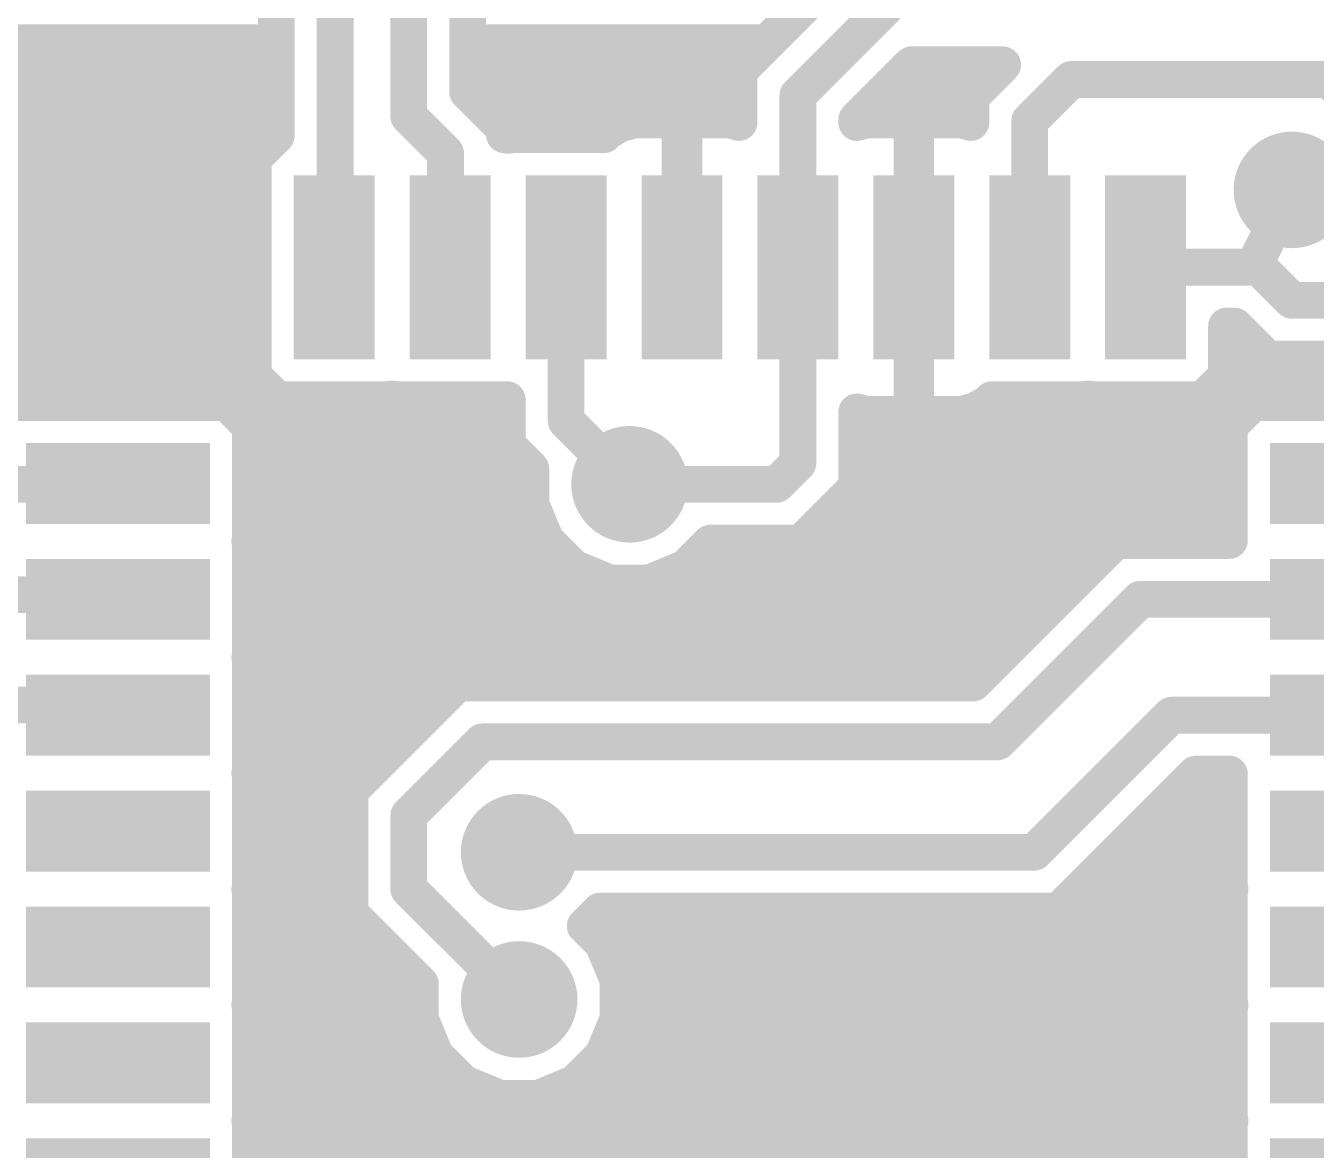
# Model space of a CAD drawing. Extents: x 0 to 38, y 0 to 44.4.
# Drawn here: x 18.18 to 27.09, y 21.57 to 29.33 of the extents above; entities that cross this region are included whole.
import ezdxf

# ---------------------------------------------------------------- set-up
doc = ezdxf.new("R2010")
doc.units = 0
doc.layers.add('1', color=22, linetype='CONTINUOUS')
doc.layers.add('18', color=82, linetype='CONTINUOUS')

# ---------------------------------------------------------------- blocks, each defined once
blk = doc.blocks.new('RECT')
blk.add_solid([(-0.5, -0.5), (0.5, -0.5), (-0.5, 0.5), (0.5, 0.5)])
blk = doc.blocks.new('ROUNDV')
at = {"const_width": 0.5}
blk.add_lwpolyline([(0, -0.25, 1), (0, 0.25, 1), (0, -0.25)], format="xyb", dxfattribs=at)

msp = doc.modelspace()

# ---------------------------------------------------------------- linework, layer by layer
at = {"layer": '1', "const_width": 0.254}
for points in [[(20.828, 28.702), (20.828, 32.258)], [(20.32, 29.972), (20.32, 27.6666)], [(19.9136, 29.6405), (19.9136, 28.5697)], [(21.2344, 28.8703), (21.2344, 29.6405)], [(23.7236, 29.6323), (23.1076, 29.0163)], [(23.514, 28.848), (24.13, 29.464)], [(12.8524, 29.21), (19.9136, 29.21)], [(21.2344, 29.21), (23.3013, 29.21)], [(23.1076, 29.0163), (23.1076, 28.6594)], [(23.9204, 28.6797), (24.2983, 29.0576)], [(24.2983, 29.0576), (24.9269, 29.0576)], [(24.9269, 29.0576), (24.7076, 28.8383)], [(12.8524, 28.956), (19.9136, 28.956)], [(21.2344, 28.956), (23.1076, 28.956)], [(24.1967, 28.956), (24.8253, 28.956)], [(25.114, 28.67), (25.4, 28.956)], [(25.4, 28.956), (27.178, 28.956)], [(27.178, 28.956), (27.94, 28.194)], [(21.2503, 28.8544), (21.2344, 28.8703)], [(21.4884, 28.6163), (21.2503, 28.8544)], [(23.514, 27.6606), (23.514, 28.848)], [(24.7076, 28.8383), (24.7076, 28.6594)], [(12.8524, 28.702), (19.9136, 28.702)], [(20.828, 28.702), (21.082, 28.448)], [(21.4027, 28.702), (23.1076, 28.702)], [(22.2875, 28.6506), (22.2007, 28.6005)], [(22.3844, 28.6766), (22.2875, 28.6506)], [(22.7013, 28.6766), (22.3844, 28.6766)], [(22.7013, 27.6733), (22.7013, 28.6766)], [(23.0436, 28.6766), (22.7267, 28.6766)], [(22.7267, 28.6766), (22.7267, 27.6733)], [(23.1076, 28.6594), (23.0436, 28.6766)], [(23.9204, 28.6594), (23.9204, 28.6797)], [(23.9844, 28.6766), (23.9204, 28.6594)], [(23.9427, 28.702), (24.7076, 28.702)], [(24.3013, 28.6766), (23.9844, 28.6766)], [(24.3013, 27.6733), (24.3013, 28.6766)], [(24.6436, 28.6766), (24.3267, 28.6766)], [(24.3267, 28.6766), (24.3267, 27.6733)], [(24.7076, 28.6594), (24.6436, 28.6766)], [(25.114, 27.6606), (25.114, 28.67)], [(19.9136, 28.5697), (19.7552, 28.4113)], [(21.4884, 28.575), (21.4884, 28.6163)], [(21.5091, 28.575), (21.4884, 28.575)], [(21.514, 28.5701), (21.5091, 28.575)], [(21.5189, 28.575), (21.514, 28.5701)], [(22.1752, 28.575), (21.5189, 28.575)], [(22.2007, 28.6005), (22.1752, 28.575)], [(12.8524, 28.448), (19.7919, 28.448)], [(19.7552, 28.4113), (19.7552, 26.9099)], [(21.082, 28.448), (21.082, 27.6926)], [(22.7013, 28.448), (22.7267, 28.448)], [(24.3013, 28.448), (24.3267, 28.448)], [(12.8524, 28.194), (19.7552, 28.194)], [(22.7013, 28.194), (22.7267, 28.194)], [(24.3013, 28.194), (24.3267, 28.194)], [(26.67, 27.686), (26.924, 28.194)], [(14.7434, 27.94), (19.7552, 27.94)], [(22.7013, 27.94), (22.7267, 27.94)], [(24.3013, 27.94), (24.3267, 27.94)], [(14.7434, 27.686), (19.7552, 27.686)], [(20.32, 27.6666), (20.314, 27.6606)], [(21.082, 27.6926), (21.114, 27.6606)], [(22.7013, 27.686), (22.7267, 27.686)], [(22.7267, 27.6733), (22.7013, 27.6733)], [(24.3013, 27.686), (24.3267, 27.686)], [(24.3267, 27.6733), (24.3013, 27.6733)], [(26.6446, 27.6606), (26.67, 27.686)], [(26.924, 27.432), (26.67, 27.686)], [(21.914, 27.6606), (21.914, 26.6)], [(23.514, 27.6606), (23.514, 26.308)], [(24.3013, 26.6446), (24.3013, 27.6479)], [(24.3013, 27.6479), (24.3267, 27.6479)], [(24.3267, 27.6479), (24.3267, 26.6446)], [(25.914, 27.6606), (26.6446, 27.6606)], [(14.7434, 27.432), (19.7552, 27.432)], [(24.3013, 27.432), (24.3267, 27.432)], [(28.448, 27.432), (26.924, 27.432)], [(26.4728, 26.9099), (26.4728, 27.2542)], [(26.4728, 27.2542), (26.5271, 27.2542)], [(26.5271, 27.2542), (26.7557, 27.0256)], [(14.7434, 27.178), (19.7552, 27.178)], [(24.3013, 27.178), (24.3267, 27.178)], [(26.4728, 27.178), (26.6033, 27.178)], [(26.7557, 27.0256), (28.6163, 27.0256)], [(14.7434, 26.924), (19.7552, 26.924)], [(19.7552, 26.9099), (19.9189, 26.7462)], [(24.3013, 26.924), (24.3267, 26.924)], [(26.3091, 26.7462), (26.4728, 26.9099)], [(26.4728, 26.924), (34.4846, 26.924)], [(18.0707, 26.7268), (17.9123, 26.5684)], [(19.5721, 26.7268), (18.0707, 26.7268)], [(19.7358, 26.5631), (19.5721, 26.7268)], [(19.9189, 26.7462), (20.7091, 26.7462)], [(20.7091, 26.7462), (20.714, 26.7511)], [(20.714, 26.7511), (20.7189, 26.7462)], [(20.7189, 26.7462), (21.5076, 26.7462)], [(21.5076, 26.7462), (21.5076, 26.4317)], [(24.7405, 26.6706), (24.8273, 26.7207)], [(24.8273, 26.7207), (24.8528, 26.7462)], [(24.8528, 26.7462), (25.5091, 26.7462)], [(25.5091, 26.7462), (25.514, 26.7511)], [(25.514, 26.7511), (25.5189, 26.7462)], [(25.5189, 26.7462), (26.3091, 26.7462)], [(26.6559, 26.7268), (26.4922, 26.5631)], [(28.1573, 26.7268), (26.6559, 26.7268)], [(19.6289, 26.67), (21.5076, 26.67)], [(21.914, 26.6), (22.352, 26.162)], [(23.9204, 26.1397), (23.9204, 26.6618)], [(23.9204, 26.6618), (23.9844, 26.6446)], [(23.9844, 26.6446), (24.3013, 26.6446)], [(24.3013, 26.67), (24.3267, 26.67)], [(24.3267, 26.6446), (24.6436, 26.6446)], [(24.6436, 26.6446), (24.7405, 26.6706)], [(24.7383, 26.67), (26.5991, 26.67)], [(19.7358, 25.7729), (19.7358, 26.5631)], [(26.4922, 26.5631), (26.4922, 25.7744)], [(19.7358, 26.416), (21.5233, 26.416)], [(21.5076, 26.4317), (21.6702, 26.2691)], [(23.9204, 26.416), (26.4922, 26.416)], [(21.6702, 26.2691), (21.6702, 26.0264)], [(23.514, 26.308), (23.368, 26.162)], [(18.8154, 26.162), (16.002, 26.162)], [(18.8214, 26.168), (18.8154, 26.162)], [(19.7358, 26.162), (21.6702, 26.162)], [(23.368, 26.162), (22.352, 26.162)], [(23.9204, 26.162), (26.4922, 26.162)], [(23.7744, 25.9937), (23.9204, 26.1397)], [(21.6702, 26.0264), (21.774, 25.7758)], [(23.5363, 25.7556), (23.7744, 25.9937)], [(19.7358, 25.908), (21.7192, 25.908)], [(23.6887, 25.908), (26.4922, 25.908)], [(19.7309, 25.768), (19.7358, 25.7729)], [(19.7358, 25.7631), (19.7309, 25.768)], [(19.7358, 24.9729), (19.7358, 25.7631)], [(21.774, 25.7758), (21.9658, 25.584)], [(22.7382, 25.584), (22.9098, 25.7556)], [(22.9098, 25.7556), (23.5363, 25.7556)], [(25.7077, 25.7744), (24.7237, 24.7904)], [(26.4922, 25.7744), (25.7077, 25.7744)], [(19.7358, 25.654), (21.8958, 25.654)], [(22.8082, 25.654), (25.5873, 25.654)], [(21.9658, 25.584), (22.2164, 25.4802)], [(22.4876, 25.4802), (22.7382, 25.584)], [(22.2164, 25.4802), (22.4876, 25.4802)], [(18.7894, 25.4), (16.764, 25.4)], [(18.8214, 25.368), (18.7894, 25.4)], [(19.7358, 25.4), (25.3333, 25.4)], [(25.876, 25.368), (24.892, 24.384)], [(27.4066, 25.368), (25.876, 25.368)], [(19.7358, 25.146), (25.0793, 25.146)], [(19.7309, 24.968), (19.7358, 24.9729)], [(19.7358, 24.9631), (19.7309, 24.968)], [(19.7358, 24.1729), (19.7358, 24.9631)], [(19.7358, 24.892), (24.8253, 24.892)], [(21.1677, 24.7904), (20.4216, 24.0443)], [(24.7237, 24.7904), (21.1677, 24.7904)], [(18.7514, 24.638), (17.526, 24.638)], [(18.8214, 24.568), (18.7514, 24.638)], [(19.7358, 24.638), (21.0153, 24.638)], [(25.146, 23.622), (26.092, 24.568)], [(27.4066, 24.568), (26.092, 24.568)], [(19.7358, 24.384), (20.7613, 24.384)], [(21.336, 24.384), (20.828, 23.876)], [(24.892, 24.384), (21.336, 24.384)], [(19.7309, 24.168), (19.7358, 24.1729)], [(19.7358, 24.1631), (19.7309, 24.168)], [(19.7358, 23.3729), (19.7358, 24.1631)], [(19.7358, 24.13), (20.5073, 24.13)], [(25.3143, 23.2156), (26.2603, 24.1616)], [(26.2287, 24.13), (26.4922, 24.13)], [(26.2603, 24.1616), (26.4922, 24.1616)], [(26.4922, 24.1616), (26.4922, 23.3729)], [(20.4216, 24.0443), (20.4216, 23.1997)], [(19.7358, 23.876), (20.4216, 23.876)], [(20.828, 23.368), (20.828, 23.876)], [(25.9747, 23.876), (26.4922, 23.876)], [(19.7358, 23.622), (20.4216, 23.622)], [(21.59, 23.622), (25.146, 23.622)], [(25.7207, 23.622), (26.4922, 23.622)], [(19.7309, 23.368), (19.7358, 23.3729)], [(19.7358, 23.3631), (19.7309, 23.368)], [(19.7309, 23.368), (20.4216, 23.368)], [(19.7358, 22.5729), (19.7358, 23.3631)], [(21.59, 22.606), (20.828, 23.368)], [(25.4667, 23.368), (26.4971, 23.368)], [(26.4922, 23.3729), (26.4971, 23.368)], [(26.4971, 23.368), (26.4922, 23.3631)], [(26.4922, 23.3631), (26.4922, 22.5729)], [(22.0462, 23.114), (22.1478, 23.2156)], [(22.1478, 23.2156), (25.3143, 23.2156)], [(20.4216, 23.1997), (20.6597, 22.9616)], [(19.7358, 23.114), (20.5073, 23.114)], [(22.168, 22.9922), (22.0462, 23.114)], [(22.0462, 23.114), (26.4922, 23.114)], [(20.6597, 22.9616), (20.9082, 22.7131)], [(22.2718, 22.7416), (22.168, 22.9922)], [(19.7358, 22.86), (20.7613, 22.86)], [(22.2228, 22.86), (26.4922, 22.86)], [(20.9082, 22.7131), (20.9082, 22.4704)], [(22.2718, 22.4704), (22.2718, 22.7416)], [(19.7358, 22.606), (20.9082, 22.606)], [(22.2718, 22.606), (26.4922, 22.606)], [(19.7309, 22.568), (19.7358, 22.5729)], [(19.7358, 22.5631), (19.7309, 22.568)], [(19.7358, 21.7729), (19.7358, 22.5631)], [(26.4922, 22.5729), (26.4971, 22.568)], [(26.4971, 22.568), (26.4922, 22.5631)], [(26.4922, 22.5631), (26.4922, 21.7729)], [(20.9082, 22.4704), (21.012, 22.2198)], [(22.168, 22.2198), (22.2718, 22.4704)], [(19.7358, 22.352), (20.9572, 22.352)], [(22.2228, 22.352), (26.4922, 22.352)], [(21.012, 22.2198), (21.2038, 22.028)], [(21.9762, 22.028), (22.168, 22.2198)], [(19.7358, 22.098), (21.1338, 22.098)], [(22.0462, 22.098), (26.4922, 22.098)], [(21.2038, 22.028), (21.4544, 21.9242)], [(21.7256, 21.9242), (21.9762, 22.028)], [(21.4544, 21.9242), (21.7256, 21.9242)], [(19.7358, 21.844), (26.4922, 21.844)], [(19.7309, 21.768), (19.7358, 21.7729)], [(19.7358, 21.7631), (19.7309, 21.768)], [(19.7358, 20.9729), (19.7358, 21.7631)], [(26.4922, 21.7729), (26.4971, 21.768)], [(26.4971, 21.768), (26.4922, 21.7631)], [(26.4922, 21.7631), (26.4922, 20.9729)], [(19.7358, 21.59), (26.4922, 21.59)]]:
    msp.add_lwpolyline(points, dxfattribs=at)
at = {"layer": '1', "const_width": 0.127}
for points in [[(19.9136, 29.1465, 1), (19.9136, 29.2735)], [(21.2344, 29.2735, 1), (21.2344, 29.1465)], [(23.3013, 29.1465, 1), (23.3013, 29.2735)], [(23.1711, 29.0163, 1), (23.0441, 29.0163)], [(24.2983, 29.1211, 1), (24.2983, 28.9941)], [(24.3432, 29.0127, 1), (24.2534, 29.1025)], [(24.9718, 29.0127, 1), (24.882, 29.1025)], [(24.9269, 28.9941, 1), (24.9269, 29.1211)], [(19.9136, 28.8925, 1), (19.9136, 29.0195)], [(21.2344, 29.0195, 1), (21.2344, 28.8925)], [(23.0627, 29.0612, 1), (23.1525, 28.9714)], [(23.1076, 28.8925, 1), (23.1076, 29.0195)], [(24.1967, 29.0195, 1), (24.1967, 28.8925)], [(24.8253, 28.8925, 1), (24.8253, 29.0195)], [(25.4, 29.0195, 1), (25.4, 28.8925)], [(25.4449, 28.9111, 1), (25.3551, 29.0009)], [(27.2229, 29.0009, 1), (27.1331, 28.9111)], [(21.2793, 28.9152, 1), (21.1895, 28.8254)], [(21.2952, 28.8993, 1), (21.2054, 28.8095)], [(21.2054, 28.8095, 1), (21.2952, 28.8993)], [(23.5775, 28.848, 1), (23.4505, 28.848)], [(23.4691, 28.8929, 1), (23.5589, 28.8031)], [(24.7711, 28.8383, 1), (24.6441, 28.8383)], [(24.6627, 28.8832, 1), (24.7525, 28.7934)], [(21.1709, 28.8703, 1), (21.2979, 28.8703)], [(19.9136, 28.6385, 1), (19.9136, 28.7655)], [(20.8729, 28.7469, 1), (20.7831, 28.6571)], [(21.4027, 28.7655, 1), (21.4027, 28.6385)], [(22.2711, 28.712, 1), (22.304, 28.5893)], [(22.3193, 28.5956, 1), (22.2558, 28.7056)], [(22.3844, 28.7401, 1), (22.3844, 28.6131)], [(22.4009, 28.6153, 1), (22.368, 28.7379)], [(22.7648, 28.6766, 1), (22.6378, 28.6766)], [(22.7267, 28.7401, 1), (22.7267, 28.6131)], [(22.7902, 28.6766, 1), (22.6632, 28.6766)], [(22.7013, 28.6131, 1), (22.7013, 28.7401)], [(23.06, 28.7379, 1), (23.0271, 28.6153)], [(23.0436, 28.6131, 1), (23.0436, 28.7401)], [(23.0912, 28.5981, 1), (23.124, 28.7208)], [(23.1076, 28.6385, 1), (23.1076, 28.7655)], [(23.9839, 28.6797, 1), (23.8569, 28.6797)], [(23.8755, 28.7246, 1), (23.9653, 28.6348)], [(23.904, 28.7208, 1), (23.9368, 28.5981)], [(23.9427, 28.7655, 1), (23.9427, 28.6385)], [(23.9844, 28.7401, 1), (23.9844, 28.6131)], [(24.0009, 28.6153, 1), (23.968, 28.7379)], [(24.3648, 28.6766, 1), (24.2378, 28.6766)], [(24.3267, 28.7401, 1), (24.3267, 28.6131)], [(24.3902, 28.6766, 1), (24.2632, 28.6766)], [(24.3013, 28.6131, 1), (24.3013, 28.7401)], [(24.66, 28.7379, 1), (24.6271, 28.6153)], [(24.6436, 28.6131, 1), (24.6436, 28.7401)], [(24.6912, 28.5981, 1), (24.724, 28.7208)], [(24.7076, 28.6385, 1), (24.7076, 28.7655)], [(25.1775, 28.67, 1), (25.0505, 28.67)], [(25.0691, 28.7149, 1), (25.1589, 28.6251)], [(19.9585, 28.5248, 1), (19.8687, 28.6146)], [(20.7645, 28.702, 1), (20.8915, 28.702)], [(21.5519, 28.6163, 1), (21.4249, 28.6163)], [(21.4884, 28.6385, 1), (21.4884, 28.5115)], [(21.4435, 28.5714, 1), (21.5333, 28.6612)], [(21.554, 28.6199, 1), (21.4642, 28.5301)], [(21.5189, 28.6385, 1), (21.5189, 28.5115)], [(21.5638, 28.5301, 1), (21.4739, 28.6199)], [(21.5091, 28.5115, 1), (21.5091, 28.6385)], [(22.1303, 28.6199, 1), (22.2201, 28.5301)], [(22.1689, 28.6555, 1), (22.2324, 28.5455)], [(22.2456, 28.5556, 1), (22.1558, 28.6454)], [(22.1752, 28.5115, 1), (22.1752, 28.6385)], [(23.0441, 28.6594, 1), (23.1711, 28.6594)], [(23.8569, 28.6594, 1), (23.9839, 28.6594)], [(24.6441, 28.6594, 1), (24.7711, 28.6594)], [(19.8501, 28.5697, 1), (19.9771, 28.5697)], [(21.4249, 28.575, 1), (21.5519, 28.575)], [(21.4691, 28.615, 1), (21.5589, 28.5252)], [(21.4691, 28.5252, 1), (21.5589, 28.615)], [(19.8187, 28.4113, 1), (19.6917, 28.4113)], [(19.7103, 28.4562, 1), (19.8001, 28.3664)], [(19.7919, 28.3845, 1), (19.7919, 28.5115)], [(21.1455, 28.448, 1), (21.0185, 28.448)], [(21.0371, 28.4031, 1), (21.1269, 28.4929)], [(22.7013, 28.5115, 1), (22.7013, 28.3845)], [(22.7267, 28.3845, 1), (22.7267, 28.5115)], [(24.3013, 28.5115, 1), (24.3013, 28.3845)], [(24.3267, 28.3845, 1), (24.3267, 28.5115)], [(19.7552, 28.1305, 1), (19.7552, 28.2575)], [(22.7013, 28.2575, 1), (22.7013, 28.1305)], [(22.7267, 28.1305, 1), (22.7267, 28.2575)], [(24.3013, 28.2575, 1), (24.3013, 28.1305)], [(24.3267, 28.1305, 1), (24.3267, 28.2575)], [(26.9808, 28.1656, 1), (26.8672, 28.2224)], [(19.7552, 27.8765, 1), (19.7552, 28.0035)], [(22.7013, 28.0035, 1), (22.7013, 27.8765)], [(22.7267, 27.8765, 1), (22.7267, 28.0035)], [(24.3013, 28.0035, 1), (24.3013, 27.8765)], [(24.3267, 27.8765, 1), (24.3267, 28.0035)], [(19.7552, 27.6225, 1), (19.7552, 27.7495)], [(20.3649, 27.6217, 1), (20.2751, 27.7115)], [(21.1269, 27.7375, 1), (21.0371, 27.6477)], [(22.7013, 27.7495, 1), (22.7013, 27.6225)], [(22.7013, 27.7368, 1), (22.7013, 27.6098)], [(22.7267, 27.6225, 1), (22.7267, 27.7495)], [(22.7267, 27.6098, 1), (22.7267, 27.7368)], [(24.3013, 27.7495, 1), (24.3013, 27.6225)], [(24.3013, 27.7368, 1), (24.3013, 27.6098)], [(24.3267, 27.6225, 1), (24.3267, 27.7495)], [(24.3267, 27.6098, 1), (24.3267, 27.7368)], [(26.7149, 27.7309, 1), (26.6251, 27.6411)], [(26.7149, 27.6411, 1), (26.6251, 27.7309)], [(20.2691, 27.7055, 1), (20.3589, 27.6157)], [(20.2565, 27.6666, 1), (20.3835, 27.6666)], [(21.0185, 27.6926, 1), (21.1455, 27.6926)], [(21.0691, 27.6157, 1), (21.1589, 27.7055)], [(21.9775, 27.6606, 1), (21.8505, 27.6606)], [(22.6378, 27.6733, 1), (22.7648, 27.6733)], [(22.6632, 27.6733, 1), (22.7902, 27.6733)], [(23.5775, 27.6606, 1), (23.4505, 27.6606)], [(23.4505, 27.6606, 1), (23.5775, 27.6606)], [(24.3648, 27.6479, 1), (24.2378, 27.6479)], [(24.3013, 27.7114, 1), (24.3013, 27.5844)], [(24.2378, 27.6733, 1), (24.3648, 27.6733)], [(24.3902, 27.6479, 1), (24.2632, 27.6479)], [(24.2632, 27.6733, 1), (24.3902, 27.6733)], [(24.3267, 27.5844, 1), (24.3267, 27.7114)], [(25.0505, 27.6606, 1), (25.1775, 27.6606)], [(25.914, 27.7241, 1), (25.914, 27.5971)], [(26.5997, 27.7055, 1), (26.6895, 27.6157)], [(26.6132, 27.7144, 1), (26.7268, 27.6576)], [(26.6446, 27.5971, 1), (26.6446, 27.7241)], [(19.7552, 27.3685, 1), (19.7552, 27.4955)], [(24.3013, 27.4955, 1), (24.3013, 27.3685)], [(24.3267, 27.3685, 1), (24.3267, 27.4955)], [(26.924, 27.4955, 1), (26.924, 27.3685)], [(26.8791, 27.3871, 1), (26.9689, 27.4769)], [(26.5363, 27.2542, 1), (26.4093, 27.2542)], [(26.4728, 27.3177, 1), (26.4728, 27.1907)], [(26.572, 27.2991, 1), (26.4822, 27.2093)], [(26.5271, 27.1907, 1), (26.5271, 27.3177)], [(19.7552, 27.1145, 1), (19.7552, 27.2415)], [(24.3013, 27.2415, 1), (24.3013, 27.1145)], [(24.3267, 27.1145, 1), (24.3267, 27.2415)], [(26.4728, 27.2415, 1), (26.4728, 27.1145)], [(26.6033, 27.1145, 1), (26.6033, 27.2415)], [(26.7557, 27.0891, 1), (26.7557, 26.9621)], [(26.7108, 26.9807, 1), (26.8006, 27.0705)], [(19.8001, 26.9548, 1), (19.7103, 26.865)], [(19.7552, 26.8605, 1), (19.7552, 26.9875)], [(24.3013, 26.9875, 1), (24.3013, 26.8605)], [(24.3267, 26.8605, 1), (24.3267, 26.9875)], [(26.4728, 26.9875, 1), (26.4728, 26.8605)], [(26.5177, 26.865, 1), (26.4279, 26.9548)], [(19.6917, 26.9099, 1), (19.8187, 26.9099)], [(26.4093, 26.9099, 1), (26.5363, 26.9099)], [(18.1156, 26.6819, 1), (18.0258, 26.7717)], [(19.617, 26.7717, 1), (19.5272, 26.6819)], [(19.5721, 26.6633, 1), (19.5721, 26.7903)], [(19.9189, 26.8097, 1), (19.9189, 26.6827)], [(19.874, 26.7013, 1), (19.9638, 26.7911)], [(20.6642, 26.7911, 1), (20.754, 26.7013)], [(20.7589, 26.796, 1), (20.6691, 26.7062)], [(20.7189, 26.8097, 1), (20.7189, 26.6827)], [(20.7589, 26.7062, 1), (20.6691, 26.796)], [(20.6739, 26.7013, 1), (20.7638, 26.7911)], [(20.7091, 26.6827, 1), (20.7091, 26.8097)], [(21.5711, 26.7462, 1), (21.4441, 26.7462)], [(21.5076, 26.6827, 1), (21.5076, 26.8097)], [(24.7824, 26.7656, 1), (24.8722, 26.6758)], [(24.8528, 26.8097, 1), (24.8528, 26.6827)], [(24.8591, 26.6657, 1), (24.7956, 26.7757)], [(24.8977, 26.7013, 1), (24.8079, 26.7911)], [(25.4642, 26.7911, 1), (25.554, 26.7013)], [(25.5589, 26.796, 1), (25.4691, 26.7062)], [(25.5189, 26.8097, 1), (25.5189, 26.6827)], [(25.5589, 26.7062, 1), (25.4691, 26.796)], [(25.4739, 26.7013, 1), (25.5638, 26.7911)], [(25.5091, 26.6827, 1), (25.5091, 26.8097)], [(26.2642, 26.7911, 1), (26.354, 26.7013)], [(26.3091, 26.6827, 1), (26.3091, 26.8097)], [(26.6559, 26.7903, 1), (26.6559, 26.6633)], [(26.7008, 26.6819, 1), (26.611, 26.7717)], [(19.6289, 26.7335, 1), (19.6289, 26.6065)], [(21.5076, 26.6065, 1), (21.5076, 26.7335)], [(21.9589, 26.6449, 1), (21.8691, 26.5551)], [(23.9839, 26.6618, 1), (23.8569, 26.6618)], [(23.9368, 26.7231, 1), (23.904, 26.6004)], [(23.9844, 26.7081, 1), (23.9844, 26.5811)], [(23.968, 26.5833, 1), (24.0009, 26.7059)], [(24.3013, 26.7335, 1), (24.3013, 26.6065)], [(24.3267, 26.7081, 1), (24.3267, 26.5811)], [(24.3013, 26.5811, 1), (24.3013, 26.7081)], [(24.3267, 26.6065, 1), (24.3267, 26.7335)], [(24.6271, 26.7059, 1), (24.66, 26.5833)], [(24.6436, 26.5811, 1), (24.6436, 26.7081)], [(24.7383, 26.7335, 1), (24.7383, 26.6065)], [(24.7087, 26.7256, 1), (24.7722, 26.6156)], [(24.7569, 26.6092, 1), (24.724, 26.7319)], [(26.5991, 26.6065, 1), (26.5991, 26.7335)], [(19.7993, 26.5631, 1), (19.6723, 26.5631)], [(19.6909, 26.5182, 1), (19.7807, 26.608)], [(21.8505, 26.6, 1), (21.9775, 26.6)], [(24.2378, 26.6446, 1), (24.3648, 26.6446)], [(24.2632, 26.6446, 1), (24.3902, 26.6446)], [(26.5557, 26.5631, 1), (26.4287, 26.5631)], [(26.4473, 26.608, 1), (26.5371, 26.5182)], [(19.7358, 26.4795, 1), (19.7358, 26.3525)], [(21.5525, 26.4766, 1), (21.4627, 26.3868)], [(21.5233, 26.3525, 1), (21.5233, 26.4795)], [(23.9204, 26.4795, 1), (23.9204, 26.3525)], [(26.4922, 26.3525, 1), (26.4922, 26.4795)], [(21.4441, 26.4317, 1), (21.5711, 26.4317)], [(21.7337, 26.2691, 1), (21.6067, 26.2691)], [(21.6253, 26.2242, 1), (21.7151, 26.314)], [(23.4505, 26.308, 1), (23.5775, 26.308)], [(23.5589, 26.2631, 1), (23.4691, 26.3529)], [(18.8663, 26.1231, 1), (18.7765, 26.2129)], [(18.8154, 26.0985, 1), (18.8154, 26.2255)], [(19.7358, 26.2255, 1), (19.7358, 26.0985)], [(21.6702, 26.0985, 1), (21.6702, 26.2255)], [(22.352, 26.2255, 1), (22.352, 26.0985)], [(23.368, 26.0985, 1), (23.368, 26.2255)], [(23.9204, 26.2255, 1), (23.9204, 26.0985)], [(26.4922, 26.0985, 1), (26.4922, 26.2255)], [(18.7705, 26.2069, 1), (18.8603, 26.1171)], [(22.3071, 26.1171, 1), (22.3969, 26.2069)], [(23.3231, 26.2069, 1), (23.4129, 26.1171)], [(23.8569, 26.1397, 1), (23.9839, 26.1397)], [(23.9653, 26.0948, 1), (23.8755, 26.1846)], [(21.7289, 26.0507, 1), (21.6115, 26.0021)], [(23.7295, 26.0386, 1), (23.8193, 25.9488)], [(23.8193, 25.9488, 1), (23.7295, 26.0386)], [(19.7358, 25.9715, 1), (19.7358, 25.8445)], [(21.6067, 26.0264, 1), (21.7337, 26.0264)], [(21.7192, 25.8445, 1), (21.7192, 25.9715)], [(23.6887, 25.9715, 1), (23.6887, 25.8445)], [(26.4922, 25.8445, 1), (26.4922, 25.9715)], [(19.7758, 25.8129, 1), (19.686, 25.7231)], [(19.686, 25.8129, 1), (19.7758, 25.7231)], [(19.7993, 25.7631, 1), (19.6723, 25.7631)], [(19.6723, 25.7729, 1), (19.7993, 25.7729)], [(19.7807, 25.7279, 1), (19.6909, 25.8178)], [(19.6909, 25.7182, 1), (19.7807, 25.808)], [(21.8189, 25.8207, 1), (21.7291, 25.7309)], [(21.7153, 25.7515, 1), (21.8327, 25.8001)], [(22.9098, 25.8191, 1), (22.9098, 25.6921)], [(22.9547, 25.7107, 1), (22.8649, 25.8005)], [(23.4914, 25.8005, 1), (23.5812, 25.7107)], [(23.5363, 25.6921, 1), (23.5363, 25.8191)], [(25.7077, 25.8379, 1), (25.7077, 25.7109)], [(25.7526, 25.7295, 1), (25.6628, 25.8193)], [(26.4287, 25.7744, 1), (26.5557, 25.7744)], [(26.4922, 25.7109, 1), (26.4922, 25.8379)], [(19.7358, 25.7175, 1), (19.7358, 25.5905)], [(21.8958, 25.5905, 1), (21.8958, 25.7175)], [(22.8082, 25.7175, 1), (22.8082, 25.5905)], [(25.5873, 25.5905, 1), (25.5873, 25.7175)], [(21.9901, 25.6427, 1), (21.9415, 25.5253)], [(21.9209, 25.5391, 1), (22.0107, 25.6289)], [(22.6933, 25.6289, 1), (22.7831, 25.5391)], [(22.7625, 25.5253, 1), (22.7139, 25.6427)], [(22.2164, 25.5437, 1), (22.2164, 25.4167)], [(22.1921, 25.4215, 1), (22.2407, 25.5389)], [(22.4633, 25.5389, 1), (22.5119, 25.4215)], [(22.4876, 25.4167, 1), (22.4876, 25.5437)], [(18.8343, 25.4449, 1), (18.7445, 25.3551)], [(18.7765, 25.3231, 1), (18.8663, 25.4129)], [(18.7894, 25.3365, 1), (18.7894, 25.4635)], [(19.7358, 25.4635, 1), (19.7358, 25.3365)], [(25.3333, 25.3365, 1), (25.3333, 25.4635)], [(25.876, 25.4315, 1), (25.876, 25.3045)], [(25.9209, 25.3231, 1), (25.8311, 25.4129)], [(19.7358, 25.2095, 1), (19.7358, 25.0825)], [(25.0793, 25.0825, 1), (25.0793, 25.2095)], [(19.7758, 25.0129, 1), (19.686, 24.9231)], [(19.686, 25.0129, 1), (19.7758, 24.9231)], [(19.7993, 24.9631, 1), (19.6723, 24.9631)], [(19.6723, 24.9729, 1), (19.7993, 24.9729)], [(19.7807, 24.9279, 1), (19.6909, 25.0178)], [(19.6909, 24.9182, 1), (19.7807, 25.008)], [(19.7358, 24.9555, 1), (19.7358, 24.8285)], [(24.8253, 24.8285, 1), (24.8253, 24.9555)], [(21.1677, 24.8539, 1), (21.1677, 24.7269)], [(21.2126, 24.7455, 1), (21.1228, 24.8353)], [(24.6788, 24.8353, 1), (24.7686, 24.7455)], [(24.7237, 24.7269, 1), (24.7237, 24.8539)], [(18.7963, 24.6829, 1), (18.7065, 24.5931)], [(18.7514, 24.5745, 1), (18.7514, 24.7015)], [(19.7358, 24.7015, 1), (19.7358, 24.5745)], [(21.0153, 24.5745, 1), (21.0153, 24.7015)], [(18.7765, 24.5231, 1), (18.8663, 24.6129)], [(26.092, 24.6315, 1), (26.092, 24.5045)], [(26.1369, 24.5231, 1), (26.0471, 24.6129)], [(19.7358, 24.4475, 1), (19.7358, 24.3205)], [(20.7613, 24.3205, 1), (20.7613, 24.4475)], [(21.336, 24.4475, 1), (21.336, 24.3205)], [(21.3809, 24.3391, 1), (21.2911, 24.4289)], [(24.892, 24.3205, 1), (24.892, 24.4475)], [(24.8471, 24.4289, 1), (24.9369, 24.3391)], [(19.7758, 24.2129, 1), (19.686, 24.1231)], [(19.686, 24.2129, 1), (19.7758, 24.1231)], [(19.7993, 24.1631, 1), (19.6723, 24.1631)], [(19.7358, 24.1935, 1), (19.7358, 24.0665)], [(19.6723, 24.1729, 1), (19.7993, 24.1729)], [(19.7807, 24.128, 1), (19.6909, 24.2178)], [(19.6909, 24.1182, 1), (19.7807, 24.208)], [(20.5073, 24.0665, 1), (20.5073, 24.1935)], [(26.2287, 24.1935, 1), (26.2287, 24.0665)], [(26.2603, 24.2251, 1), (26.2603, 24.0981)], [(26.3052, 24.1167, 1), (26.2154, 24.2065)], [(26.5557, 24.1616, 1), (26.4287, 24.1616)], [(26.4922, 24.0981, 1), (26.4922, 24.2251)], [(26.4922, 24.0665, 1), (26.4922, 24.1935)], [(20.4851, 24.0443, 1), (20.3581, 24.0443)], [(20.3767, 24.0892, 1), (20.4665, 23.9994)], [(19.7358, 23.9395, 1), (19.7358, 23.8125)], [(20.4216, 23.8125, 1), (20.4216, 23.9395)], [(20.8915, 23.876, 1), (20.7645, 23.876)], [(20.7831, 23.9209, 1), (20.8729, 23.8311)], [(25.9747, 23.9395, 1), (25.9747, 23.8125)], [(26.4922, 23.8125, 1), (26.4922, 23.9395)], [(19.7358, 23.6855, 1), (19.7358, 23.5585)], [(20.4216, 23.5585, 1), (20.4216, 23.6855)], [(21.59, 23.6855, 1), (21.59, 23.5585)], [(25.1011, 23.6669, 1), (25.1909, 23.5771)], [(25.146, 23.5585, 1), (25.146, 23.6855)], [(25.7207, 23.6855, 1), (25.7207, 23.5585)], [(26.4922, 23.5585, 1), (26.4922, 23.6855)], [(19.7758, 23.4129, 1), (19.686, 23.3231)], [(19.7309, 23.4315, 1), (19.7309, 23.3045)], [(19.686, 23.4129, 1), (19.7758, 23.3231)], [(19.7993, 23.3631, 1), (19.6723, 23.3631)], [(19.6723, 23.3729, 1), (19.7993, 23.3729)], [(19.7807, 23.3279, 1), (19.6909, 23.4178)], [(19.6909, 23.3182, 1), (19.7807, 23.408)], [(20.4216, 23.3045, 1), (20.4216, 23.4315)], [(20.8729, 23.4129, 1), (20.7831, 23.3231)], [(20.7645, 23.368, 1), (20.8915, 23.368)], [(25.4667, 23.4315, 1), (25.4667, 23.3045)], [(26.5371, 23.4178, 1), (26.4473, 23.328)], [(26.5557, 23.3631, 1), (26.4287, 23.3631)], [(26.4473, 23.408, 1), (26.5371, 23.3182)], [(26.4287, 23.3729, 1), (26.5557, 23.3729)], [(26.542, 23.3231, 1), (26.4522, 23.4129)], [(26.4522, 23.3231, 1), (26.542, 23.4129)], [(26.4971, 23.3045, 1), (26.4971, 23.4315)], [(22.1478, 23.2791, 1), (22.1478, 23.1521)], [(22.1927, 23.1707, 1), (22.1029, 23.2605)], [(25.3143, 23.1521, 1), (25.3143, 23.2791)], [(20.4665, 23.2446, 1), (20.3767, 23.1548)], [(20.3581, 23.1997, 1), (20.4851, 23.1997)], [(25.2694, 23.2605, 1), (25.3592, 23.1707)], [(19.7358, 23.1775, 1), (19.7358, 23.0505)], [(20.5073, 23.0505, 1), (20.5073, 23.1775)], [(22.0911, 23.1589, 1), (22.0013, 23.0691)], [(22.0462, 23.1775, 1), (22.0462, 23.0505)], [(22.0013, 23.1589, 1), (22.0911, 23.0691)], [(26.4922, 23.0505, 1), (26.4922, 23.1775)], [(20.7046, 23.0065, 1), (20.6148, 22.9167)], [(20.6148, 22.9167, 1), (20.7046, 23.0065)], [(22.2267, 23.0165, 1), (22.1093, 22.9679)], [(22.1231, 22.9473, 1), (22.2129, 23.0371)], [(19.7358, 22.9235, 1), (19.7358, 22.7965)], [(20.7613, 22.7965, 1), (20.7613, 22.9235)], [(22.2228, 22.9235, 1), (22.2228, 22.7965)], [(26.4922, 22.7965, 1), (26.4922, 22.9235)], [(20.9717, 22.7131, 1), (20.8447, 22.7131)], [(20.8633, 22.6682, 1), (20.9531, 22.758)], [(22.3353, 22.7416, 1), (22.2083, 22.7416)], [(22.2131, 22.7173, 1), (22.3305, 22.7659)], [(19.7358, 22.6695, 1), (19.7358, 22.5425)], [(20.9082, 22.5425, 1), (20.9082, 22.6695)], [(21.5451, 22.5611, 1), (21.6349, 22.6509)], [(22.2718, 22.6695, 1), (22.2718, 22.5425)], [(26.4922, 22.5425, 1), (26.4922, 22.6695)], [(19.7758, 22.6129, 1), (19.686, 22.5231)], [(19.686, 22.6129, 1), (19.7758, 22.5231)], [(19.7993, 22.5631, 1), (19.6723, 22.5631)], [(19.6723, 22.5729, 1), (19.7993, 22.5729)], [(19.7807, 22.5279, 1), (19.6909, 22.6178)], [(19.6909, 22.5182, 1), (19.7807, 22.608)], [(26.5371, 22.6178, 1), (26.4473, 22.528)], [(26.5557, 22.5631, 1), (26.4287, 22.5631)], [(26.4473, 22.608, 1), (26.5371, 22.5182)], [(26.4287, 22.5729, 1), (26.5557, 22.5729)], [(26.542, 22.5231, 1), (26.4522, 22.6129)], [(26.4522, 22.5231, 1), (26.542, 22.6129)], [(20.9669, 22.4947, 1), (20.8495, 22.4461)], [(20.8447, 22.4704, 1), (20.9717, 22.4704)], [(22.2083, 22.4704, 1), (22.3353, 22.4704)], [(22.3305, 22.4461, 1), (22.2131, 22.4947)], [(19.7358, 22.4155, 1), (19.7358, 22.2885)], [(20.9572, 22.2885, 1), (20.9572, 22.4155)], [(22.2228, 22.4155, 1), (22.2228, 22.2885)], [(26.4922, 22.2885, 1), (26.4922, 22.4155)], [(21.0569, 22.2647, 1), (20.9671, 22.1749)], [(20.9533, 22.1955, 1), (21.0707, 22.2441)], [(22.1093, 22.2441, 1), (22.2267, 22.1955)], [(22.2129, 22.1749, 1), (22.1231, 22.2647)], [(19.7358, 22.1615, 1), (19.7358, 22.0345)], [(21.1338, 22.0345, 1), (21.1338, 22.1615)], [(22.0462, 22.1615, 1), (22.0462, 22.0345)], [(26.4922, 22.0345, 1), (26.4922, 22.1615)], [(21.2281, 22.0867, 1), (21.1795, 21.9693)], [(21.1589, 21.9831, 1), (21.2487, 22.0729)], [(21.9313, 22.0729, 1), (22.0211, 21.9831)], [(22.0005, 21.9693, 1), (21.9519, 22.0867)], [(21.4544, 21.9877, 1), (21.4544, 21.8607)], [(21.4301, 21.8655, 1), (21.4787, 21.9829)], [(21.7013, 21.9829, 1), (21.7499, 21.8655)], [(21.7256, 21.8607, 1), (21.7256, 21.9877)], [(19.7358, 21.9075, 1), (19.7358, 21.7805)], [(26.4922, 21.7805, 1), (26.4922, 21.9075)], [(19.7758, 21.8129, 1), (19.686, 21.7231)], [(19.686, 21.8129, 1), (19.7758, 21.7231)], [(19.7993, 21.7631, 1), (19.6723, 21.7631)], [(19.6723, 21.7729, 1), (19.7993, 21.7729)], [(19.7807, 21.7279, 1), (19.6909, 21.8178)], [(19.6909, 21.7182, 1), (19.7807, 21.808)], [(26.5371, 21.8178, 1), (26.4473, 21.728)], [(26.5557, 21.7631, 1), (26.4287, 21.7631)], [(26.4473, 21.808, 1), (26.5371, 21.7182)], [(26.4287, 21.7729, 1), (26.5557, 21.7729)], [(26.542, 21.7231, 1), (26.4522, 21.8129)], [(26.4522, 21.7231, 1), (26.542, 21.8129)], [(19.7358, 21.6535, 1), (19.7358, 21.5265)], [(26.4922, 21.5265, 1), (26.4922, 21.6535)]]:
    msp.add_lwpolyline(points, format="xyb", dxfattribs=at)

# ---------------------------------------------------------------- block references
at = {"layer": '1', "rotation": 270}
for p, xscale, yscale in [((20.314, 27.6606), 1.27, 0.5588), ((21.114, 27.6606), 1.27, 0.5588), ((21.914, 27.6606), 1.27, 0.5588), ((22.714, 27.6606), 1.27, 0.5588), ((23.514, 27.6606), 1.27, 0.5588), ((24.314, 27.6606), 1.27, 0.5588), ((25.114, 27.6606), 1.27, 0.5588), ((25.914, 27.6606), 1.27, 0.5588), ((18.8214, 26.168), 0.5588, 1.27), ((27.4066, 26.168), 0.5588, 1.27), ((18.8214, 25.368), 0.5588, 1.27), ((27.4066, 25.368), 0.5588, 1.27), ((18.8214, 24.568), 0.5588, 1.27), ((27.4066, 24.568), 0.5588, 1.27), ((18.8214, 23.768), 0.5588, 1.27), ((27.4066, 23.768), 0.5588, 1.27), ((18.8214, 22.968), 0.5588, 1.27), ((27.4066, 22.968), 0.5588, 1.27), ((18.8214, 22.168), 0.5588, 1.27), ((27.4066, 22.168), 0.5588, 1.27), ((18.8214, 21.368), 0.5588, 1.27), ((27.4066, 21.368), 0.5588, 1.27)]:
    msp.add_blockref('RECT', p, dxfattribs=dict(at, xscale=xscale, yscale=yscale))
at = {"layer": '18', "xscale": 0.8048, "yscale": 0.8048}
for p in [(26.924, 28.194), (22.352, 26.162), (21.59, 23.622), (21.59, 22.606)]:
    msp.add_blockref('ROUNDV', p, dxfattribs=at)

doc.saveas('drawing.dxf')
